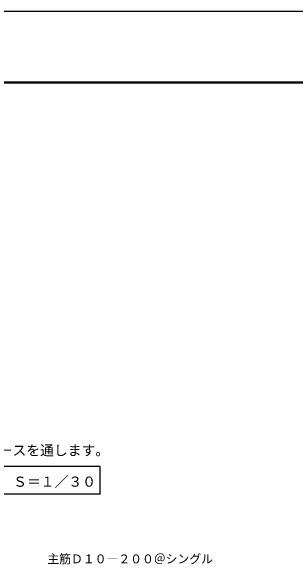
# Model space of a CAD drawing. Units: millimetres, scale not verified. Extents: x -22401 to 8910, y -6308 to 6308.
# Drawn here: x 1896 to 4062, y 2085 to 6308 of the extents above; entities that cross this region are included whole.
import ezdxf
from ezdxf.enums import TextEntityAlignment as Align

# ---------------------------------------------------------------- set-up
doc = ezdxf.new("R2010")
doc.units = ezdxf.units.MM
doc.header["$LTSCALE"] = 30
for name, color, linetype, lineweight in [('0-3_製作', 3, 'Continuous', 25), ('0-C_07', 3, 'Continuous', 25), ('1-7_図面枠', 7, 'Continuous', 25), ('1-8_Axis_waku', 7, 'Continuous', 25)]:
    doc.layers.add(name, color=color, linetype=linetype, lineweight=lineweight)
doc.styles.add('ＭＳ ゴシック', font='')
doc.styles.get('ＭＳ ゴシック').set_extended_font_data('MS Gothic')

msp = doc.modelspace()

# ---------------------------------------------------------------- linework, layer by layer
at = {"layer": '0-C_07'}
for p, q in [((2571.84, 2848.2), (-607.7, 2848.2)), ((2571.84, 2638.2), (2571.84, 2848.2)), ((2571.84, 2638.2), (-607.7, 2638.2))]:
    msp.add_line(p, q, dxfattribs=at)
at = {"layer": '1-7_図面枠'}
msp.add_lwpolyline([(-8910, -6307.5), (-8910, 6307.5), (8910, 6307.5), (8910, -6307.5)], close=True, dxfattribs=at)
at = {"layer": '1-8_Axis_waku'}
for p, q in [((-7778.4, 5769.9), (8408.4, 5769.9)), ((-7777.8, 5769.3), (8407.8, 5769.3)), ((-7777.2, 5768.7), (8407.2, 5768.7)), ((-7776.6, 5768.1), (8406.6, 5768.1)), ((-7776, 5767.5), (8406, 5767.5)), ((-7775.4, 5766.9), (8405.4, 5766.9)), ((-7774.8, 5766.3), (8404.8, 5766.3)), ((-7774.2, 5765.7), (8404.2, 5765.7)), ((-7773.6, 5765.1), (8403.6, 5765.1)), ((-7773, 5764.5), (8403, 5764.5)), ((-7772.4, 5763.9), (8402.4, 5763.9)), ((-7771.8, 5763.3), (8401.8, 5763.3)), ((-7771.2, 5762.7), (8401.2, 5762.7)), ((-7770.6, 5762.1), (8400.6, 5762.1)), ((-7770, 5761.5), (8400, 5761.5))]:
    msp.add_line(p, q, dxfattribs=at)

# ---------------------------------------------------------------- texts
at = {"layer": '0-3_製作', "color": 4, "style": 'ＭＳ ゴシック'}
msp.add_text('主筋Ｄ１０―２００＠シングル\u3000', height=65.98, dxfattribs=at).set_placement((2171.61, 2091.74), align=Align.BOTTOM_LEFT)
at = {"layer": '0-C_07', "color": 4, "style": 'ＭＳ ゴシック'}
for s, p in [('※PF22については、リン除去装置内部より付属のホースを通します。', (-613.07, 2908.17)), ('Ｓ＝１／３０', (1911.11, 2670.46))]:
    msp.add_text(s, height=76.98, dxfattribs=at).set_placement(p, align=Align.BOTTOM_LEFT)

doc.saveas('drawing.dxf')
